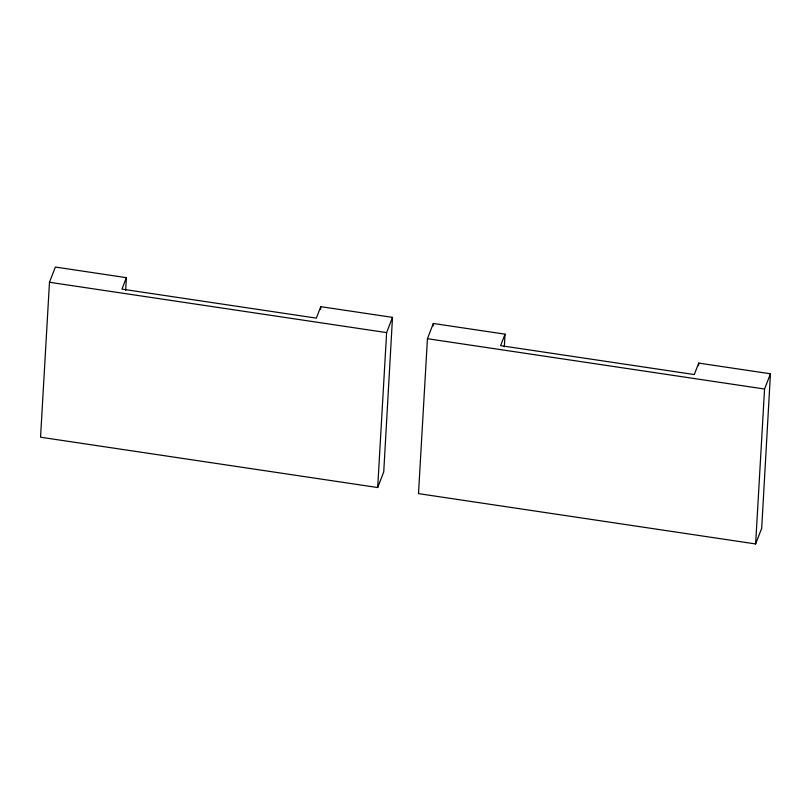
<?xml version="1.0" encoding="UTF-8"?>
<svg xmlns="http://www.w3.org/2000/svg" width="811" height="811" viewBox="0 0 811 811"><rect width="100%" height="100%" fill="white"/><g stroke="black" fill="none" stroke-linecap="round" stroke-linejoin="round"><path stroke-width="1.22" d="M49.481 282.279L40.55 437.21L377.683 487.533L383.745 471.85L392.504 317.375L320.771 306.67L316.341 318.135L121.944 289.121L126.384 277.656L55.371 267.052L49.481 282.279L386.614 332.611L392.504 317.375M125.654 290.297L126.384 277.656M320.619 309.194L320.771 306.67M377.683 487.533L386.614 332.611M427.438 338.704L418.496 493.625L755.629 543.948L761.691 528.265L770.45 373.79L698.717 363.085L694.287 374.56L500.62 345.648L505.05 334.173L433.317 323.467L427.438 338.704L764.56 389.027L770.45 373.79M433.175 326.002L433.317 323.467M504.32 346.824L505.05 334.173M698.575 365.619L698.717 363.085M755.629 543.948L764.56 389.027"/></g></svg>
